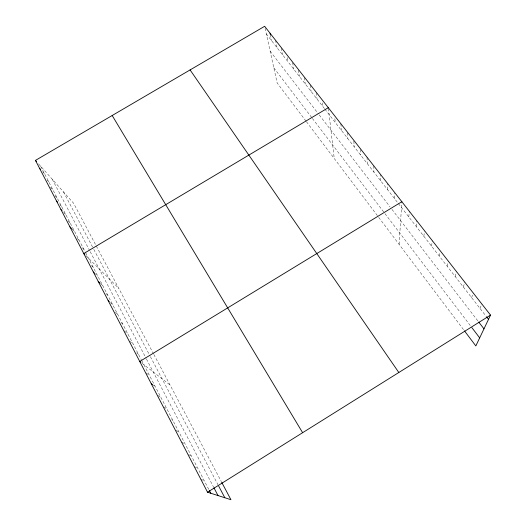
<?xml version="1.0" encoding="UTF-8"?>
<svg xmlns="http://www.w3.org/2000/svg" width="526" height="526" viewBox="0 0 526 526"><rect width="100%" height="100%" fill="white"/><g stroke="black" fill="none" stroke-linecap="round" stroke-linejoin="round"><path stroke-width="0.39" stroke-dasharray="2.63 1.97" d="M380.666 180.799L380.679 174.658M387.504 189.584L387.636 183.554M394.441 198.493L394.658 193.312M399.116 244.38L401.844 201.714M408.814 216.955L409.313 211.268M416.27 226.528L416.901 220.966M423.825 236.24L424.489 231.578M431.498 246.096L432.411 240.79M439.282 256.096L440.19 251.665M447.179 266.241L448.389 261.218M455.2 276.545L456.561 271.666M463.34 286.999L464.859 282.271M471.605 297.617L473.282 293.048M479.995 308.394L481.842 303.989M200.886 479.364L204.206 480.632M194.331 466.733L197.75 468.219M188.584 454.642L191.392 456.003M181.536 442.064L185.132 443.977M175.901 430.367L178.971 432.129M171.647 419.695L172.903 420.465M163.724 406.887L166.926 408.972M157.767 395.42L161.035 397.656M152.573 384.598L155.236 386.505M146.031 372.914L149.516 375.518M142.112 363.321L170.023 384.94M136.694 352.893L138.496 354.333M129.534 341.111L133.183 344.122M124.241 330.913L127.943 334.049M121.131 322.688L122.775 324.115M115.464 312.352L117.679 314.318M110.407 302.621L112.649 304.659M105.989 293.547L107.692 295.125M100.505 283.553L102.8 285.717M94.489 273.099L97.968 276.439M91.452 265.564L93.207 267.28M85.876 255.643L118.685 288.215M82.273 247.726L83.864 249.331M77.144 238.344L79.281 240.527M72.069 229.047L74.764 231.834M68.124 220.986L70.3 223.261M63.705 212.471L65.895 214.792M59.892 204.66L61.542 206.429M55.026 195.771L57.249 198.177M50.489 187.269L53.008 190.024M47.301 180.293L48.819 181.97M42.639 171.746L44.677 174.021M38.543 163.856L73.601 203.266L153.493 353.794M266.314 33.901L324.443 108.573M324.91 109.171L486.011 316.119M270.134 51.186L318.315 113.754M319.275 114.99L390.068 206.922M391.975 209.394L478.233 321.399M273.809 67.821L311.892 117.771M312.385 118.422L384.493 213.01M384.979 213.648L470.948 326.416M306.007 121.138L277.149 82.93L264.808 27.063M306.48 121.762L378.253 216.758M378.713 217.37L463.978 330.236M153.862 354.485L221.361 481.665M63.442 191.845L93.444 248.713M93.799 249.39L150.028 355.964M150.41 356.687L217.961 484.716M52.245 179.261L89.453 250.258M90.189 251.665L146.116 358.384M146.484 359.087L213.53 487.023M40.594 166.163L85.291 252.072M85.646 252.756L141.369 359.856M141.731 360.547L208.94 489.732M270.39 34.755L271.679 40.791M275.571 40.278L277.11 47.767M281.285 48.142L282.607 54.822M287.334 57.551L288.169 61.969M292.62 62.64L293.804 69.208M298.406 70.103L299.504 76.533M304.252 77.578L305.277 83.95M310.176 85.153L311.122 91.458M316.172 92.826L317.046 99.066M322.543 102.912L323.043 106.771M328.402 108.468L334.26 158.523M334.871 118.705L335.266 122.473M340.887 123.781L341.499 130.481M347.357 132.71L347.811 138.594M353.847 141.099L354.208 146.813M360.422 149.509L360.691 155.137M367.056 157.241L367.26 163.573M373.822 165.887L373.92 172.127"/><path stroke-width="0.79" d="M221.729 482.355L230.934 499.7L207.54 492.204L35.466 160.397L264.637 26.3L490.534 315.1L475.833 345.93L464.471 330.88M207.54 492.204L490.534 315.1M401.844 201.714L139.752 361.487L140.935 362.407M328.309 107.705L83.779 253.552L84.824 254.597M151.238 383.645L152.573 384.598M108.165 300.583L109.283 301.602M98.211 281.384L99.927 283.008M93.332 271.981L94.489 273.099M69.912 226.818L71.529 228.488M60.963 209.565L62.061 210.729M56.578 201.11L57.682 202.293M39.581 168.34L40.601 169.471M35.466 160.397L36.491 161.554M486.511 316.764L488.516 319.341M478.713 322.024L483.973 328.855M471.907 327.672L479.679 337.87M190.09 69.919L398.826 372.493M112.183 115.51L302.621 432.701M218.711 486.149L224.832 497.747M213.898 487.733L218.001 495.558M209.309 490.436L210.762 493.237M270.068 33.25L270.39 34.755"/></g></svg>
